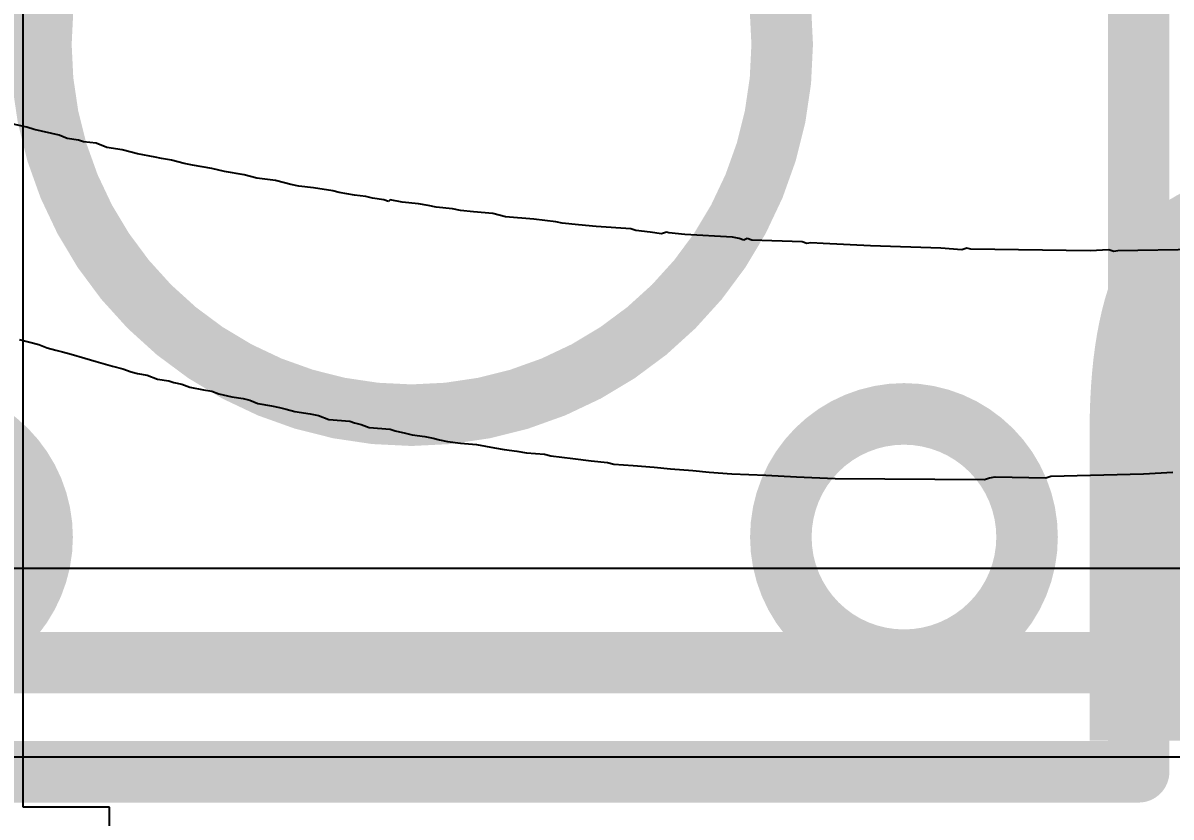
# Model space of a CAD drawing. Header units: inches. Extents: x 0 to 211, y 0 to 201.
# Drawn here: x 2.7266 to 2.9131, y 0.7509 to 0.8799 of the extents above; entities that cross this region are included whole.
import ezdxf

# ---------------------------------------------------------------- set-up
doc = ezdxf.new("R2010")
doc.units = ezdxf.units.IN
doc.header["$MEASUREMENT"] = 0
for name, color, linetype in [('Bottom Layer', 5, 'Continuous'), ('Bottom Overlay', 54, 'Continuous'), ('Top Layer', 1, 'Continuous'), ('Top Overlay', 2, 'Continuous')]:
    doc.layers.add(name, color=color, linetype=linetype)
doc.styles.add('Arial Black_Bold', font='', dxfattribs={"height": 0.2})
doc.styles.get('Arial Black_Bold').set_extended_font_data('Arial Black', bold=True)

# ---------------------------------------------------------------- blocks, each defined once
blk = doc.blocks.new('TS_1002S_12026C_81')
at = {"layer": 'Top Overlay'}
for points in [[(0.11811, 0.11811, 0.01, 0.01, 0), (-0.11811, 0.11811, 0.01, 0.01, 0)], [(0.11811, -0.11811, 0.01, 0.01, 0), (0.11811, 0.11811, 0.01, 0.01, 0)]]:
    blk.add_lwpolyline(points, format="xyseb", dxfattribs=at)
for points in [[(0.11561, 0.11811, 0.005, 0.005, 1), (0.12061, 0.11811, 0.005, 0.005, 1)], [(0.11561, 0.11811, 0.005, 0.005, 1), (0.12061, 0.11811, 0.005, 0.005, 1)], [(0.1, 0.07999, 0.01, 0.01, 1), (0.06, 0.07999, 0.01, 0.01, 1)], [(0.0575, 0.07999, 0.005, 0.005, 1), (0.0625, 0.07999, 0.005, 0.005, 1)], [(0.0975, 0.07999, 0.005, 0.005, 1), (0.1025, 0.07999, 0.005, 0.005, 1)], [(0.06021, 0, 0.01, 0.01, 1), (-0.06021, 0, 0.01, 0.01, 1)], [(0.05771, 0, 0.005, 0.005, 1), (0.06271, 0, 0.005, 0.005, 1)], [(0.1, -0.08001, 0.01, 0.01, 1), (0.06, -0.08001, 0.01, 0.01, 1)]]:
    blk.add_lwpolyline(points, format="xyseb", close=True, dxfattribs=at)

msp = doc.modelspace()

# ---------------------------------------------------------------- linework, layer by layer
at = {"layer": 'Bottom Layer'}
for p, q in [((3.38111, 0.79129), (1.78162, 0.79129)), ((1.78162, 0.76071), (3.38062, 0.76071))]:
    msp.add_line(p, q, dxfattribs=at)
msp.add_lwpolyline([(1.78162, 0.776, 0.01, 0.01, 0), (3.39617, 0.776, 0.01, 0.01, 0)], format="xyseb", dxfattribs=at)
at = {"layer": 'Bottom Overlay'}
for p, q in [((2.72719, 0.86295), (2.72351, 0.86374)), ((2.72837, 0.86256), (2.72719, 0.86295)), ((2.73243, 0.86164), (2.72837, 0.86256)), ((2.73374, 0.86112), (2.73243, 0.86164)), ((2.73558, 0.86085), (2.73374, 0.86112)), ((2.73637, 0.86059), (2.73558, 0.86085)), ((2.73847, 0.86033), (2.73637, 0.86059)), ((2.74017, 0.85967), (2.73847, 0.86033)), ((2.74266, 0.85928), (2.74017, 0.85967)), ((2.74411, 0.85889), (2.74266, 0.85928)), ((2.74516, 0.85862), (2.74411, 0.85889)), ((2.74804, 0.8581), (2.74516, 0.85862)), ((2.74909, 0.85784), (2.74804, 0.8581)), ((2.75067, 0.85757), (2.74909, 0.85784)), ((2.75276, 0.85705), (2.75067, 0.85757)), ((2.75408, 0.85679), (2.75276, 0.85705)), ((2.75722, 0.85626), (2.75408, 0.85679)), ((2.75932, 0.85574), (2.75722, 0.85626)), ((2.76247, 0.85521), (2.75932, 0.85574)), ((2.76457, 0.85469), (2.76247, 0.85521)), ((2.76759, 0.85429), (2.76457, 0.85469)), ((2.76903, 0.8539), (2.76759, 0.85429)), ((2.77008, 0.85364), (2.76903, 0.8539)), ((2.77139, 0.85338), (2.77008, 0.85364)), ((2.77375, 0.85311), (2.77139, 0.85338)), ((2.7769, 0.85259), (2.77375, 0.85311)), ((2.77795, 0.85233), (2.7769, 0.85259)), ((2.78044, 0.85193), (2.77795, 0.85233)), ((2.78228, 0.85167), (2.78044, 0.85193)), ((2.78333, 0.85141), (2.78228, 0.85167)), ((2.78516, 0.85115), (2.78333, 0.85141)), ((2.78595, 0.85088), (2.78516, 0.85115)), ((2.78621, 0.85115), (2.78595, 0.85088)), ((2.78818, 0.85075), (2.78621, 0.85115)), ((2.7908, 0.85049), (2.78818, 0.85075)), ((2.79238, 0.85023), (2.7908, 0.85049)), ((2.79369, 0.84997), (2.79238, 0.85023)), ((2.79631, 0.8497), (2.79369, 0.84997)), ((2.79763, 0.84944), (2.79631, 0.8497)), ((2.79972, 0.84918), (2.79763, 0.84944)), ((2.80287, 0.84892), (2.79972, 0.84918)), ((2.80497, 0.84839), (2.80287, 0.84892)), ((2.80956, 0.848), (2.80497, 0.84839)), ((2.8131, 0.8476), (2.80956, 0.848)), ((2.81415, 0.84734), (2.8131, 0.8476)), ((2.81678, 0.84708), (2.81415, 0.84734)), ((2.81966, 0.84682), (2.81678, 0.84708)), ((2.8253, 0.84642), (2.81966, 0.84682)), ((2.82609, 0.84616), (2.8253, 0.84642)), ((2.82845, 0.8459), (2.82609, 0.84616)), ((2.83029, 0.84564), (2.82845, 0.8459)), ((2.83107, 0.8459), (2.83029, 0.84564)), ((2.83147, 0.84577), (2.83107, 0.8459)), ((2.83409, 0.84551), (2.83147, 0.84577)), ((2.84183, 0.84511), (2.83409, 0.84551)), ((2.84288, 0.84485), (2.84183, 0.84511)), ((2.84367, 0.84459), (2.84288, 0.84485)), ((2.84419, 0.84485), (2.84367, 0.84459)), ((2.84498, 0.84459), (2.84419, 0.84485)), ((2.85311, 0.84433), (2.84498, 0.84459)), ((2.8539, 0.84406), (2.85311, 0.84433)), ((2.85455, 0.84419), (2.8539, 0.84406)), ((2.85652, 0.84406), (2.85455, 0.84419)), ((2.86426, 0.84367), (2.85652, 0.84406)), ((2.87567, 0.84328), (2.86426, 0.84367)), ((2.87908, 0.84301), (2.87567, 0.84328)), ((2.87987, 0.84328), (2.87908, 0.84301)), ((2.88053, 0.84314), (2.87987, 0.84328)), ((2.89994, 0.84288), (2.88053, 0.84314)), ((2.90296, 0.84301), (2.89994, 0.84288)), ((2.90374, 0.84275), (2.90296, 0.84301)), ((2.9225, 0.84314), (2.9044, 0.84288)), ((2.9044, 0.84288), (2.90374, 0.84275)), ((2.72601, 0.82845), (2.72915, 0.82767)), ((2.72915, 0.82767), (2.73047, 0.82714)), ((2.73047, 0.82714), (2.73191, 0.82675)), ((2.73191, 0.82675), (2.73296, 0.82649)), ((2.73296, 0.82649), (2.7344, 0.82609)), ((2.7344, 0.82609), (2.73663, 0.82544)), ((2.73663, 0.82544), (2.73847, 0.82491)), ((2.73847, 0.82491), (2.74109, 0.82412)), ((2.74109, 0.82412), (2.7428, 0.82373)), ((2.7428, 0.82373), (2.74411, 0.82321)), ((2.74411, 0.82321), (2.74516, 0.82294)), ((2.74516, 0.82294), (2.74673, 0.82268)), ((2.74673, 0.82268), (2.74844, 0.82203)), ((2.74844, 0.82203), (2.75027, 0.82176)), ((2.75027, 0.82176), (2.75106, 0.8215)), ((2.75106, 0.8215), (2.75237, 0.82124)), ((2.75237, 0.82124), (2.75368, 0.82071)), ((2.75368, 0.82071), (2.75591, 0.82032)), ((2.75591, 0.82032), (2.75722, 0.82006)), ((2.75722, 0.82006), (2.7584, 0.81966)), ((2.7584, 0.81966), (2.7605, 0.81914)), ((2.7605, 0.81914), (2.76234, 0.81888)), ((2.76234, 0.81888), (2.76339, 0.81862)), ((2.76339, 0.81862), (2.7647, 0.81809)), ((2.7647, 0.81809), (2.76693, 0.8177)), ((2.76693, 0.8177), (2.76824, 0.81743)), ((2.76824, 0.81743), (2.76929, 0.81717)), ((2.76929, 0.81717), (2.77074, 0.81678)), ((2.77074, 0.81678), (2.77323, 0.81639)), ((2.77323, 0.81639), (2.77454, 0.81612)), ((2.77454, 0.81612), (2.77624, 0.81547)), ((2.77624, 0.81547), (2.77965, 0.8152)), ((2.77965, 0.8152), (2.78044, 0.81494)), ((2.78044, 0.81494), (2.78149, 0.81468)), ((2.78149, 0.81468), (2.7828, 0.81416)), ((2.7828, 0.81416), (2.78621, 0.81389)), ((2.78621, 0.81389), (2.787, 0.81363)), ((2.787, 0.81363), (2.78871, 0.81324)), ((2.78871, 0.81324), (2.78976, 0.81298)), ((2.78976, 0.81298), (2.79185, 0.81271)), ((2.79185, 0.81271), (2.79317, 0.81245)), ((2.79317, 0.81245), (2.79422, 0.81219)), ((2.79422, 0.81219), (2.79553, 0.81193)), ((2.79553, 0.81193), (2.79763, 0.81166)), ((2.79763, 0.81166), (2.80025, 0.8114)), ((2.80025, 0.8114), (2.80313, 0.81088)), ((2.80313, 0.81088), (2.80471, 0.81061)), ((2.80471, 0.81061), (2.80681, 0.81035)), ((2.80681, 0.81035), (2.80838, 0.81009)), ((2.80838, 0.81009), (2.81127, 0.80983)), ((2.81127, 0.80983), (2.81232, 0.80956)), ((2.81232, 0.80956), (2.81586, 0.80917)), ((2.81586, 0.80917), (2.81888, 0.80878)), ((2.81888, 0.80878), (2.8215, 0.80852)), ((2.8215, 0.80852), (2.82255, 0.80825)), ((2.82255, 0.80825), (2.8257, 0.80799)), ((2.8257, 0.80799), (2.82911, 0.80773)), ((2.82911, 0.80773), (2.83173, 0.80747)), ((2.83173, 0.80747), (2.8354, 0.8072)), ((2.8354, 0.8072), (2.83803, 0.80694)), ((2.83803, 0.80694), (2.8417, 0.80668)), ((2.8417, 0.80668), (2.84721, 0.80642)), ((2.84721, 0.80642), (2.85219, 0.80615)), ((2.85219, 0.80615), (2.85849, 0.80589)), ((2.85849, 0.80589), (2.88276, 0.80576)), ((2.88276, 0.80576), (2.88354, 0.80602)), ((2.88354, 0.80602), (2.88446, 0.80615)), ((2.88446, 0.80615), (2.89273, 0.80602)), ((2.89273, 0.80602), (2.89351, 0.80629)), ((2.89351, 0.80629), (2.9086, 0.80668)), ((2.9086, 0.80668), (2.91332, 0.80694))]:
    msp.add_line(p, q, dxfattribs=at)
at = {"layer": 'Top Layer'}
for p, q in [((2.72659, 0.75254), (2.72659, 0.94761)), ((2.74063, 0.75254), (2.72659, 0.75254)), ((2.74063, 0.64198), (2.74063, 0.75254))]:
    msp.add_line(p, q, dxfattribs=at)

# ---------------------------------------------------------------- block references
at = {"rotation": 270}
msp.add_blockref('TS_1002S_12026C_81', (2.78968, 0.87639), dxfattribs=at)

# ---------------------------------------------------------------- texts
at = {"layer": 'Top Overlay', "style": 'Arial Black_Bold'}
msp.add_text('BACK', height=0.1, rotation=90, dxfattribs=at).set_placement((2.99983, 0.75261))

doc.saveas('drawing.dxf')
